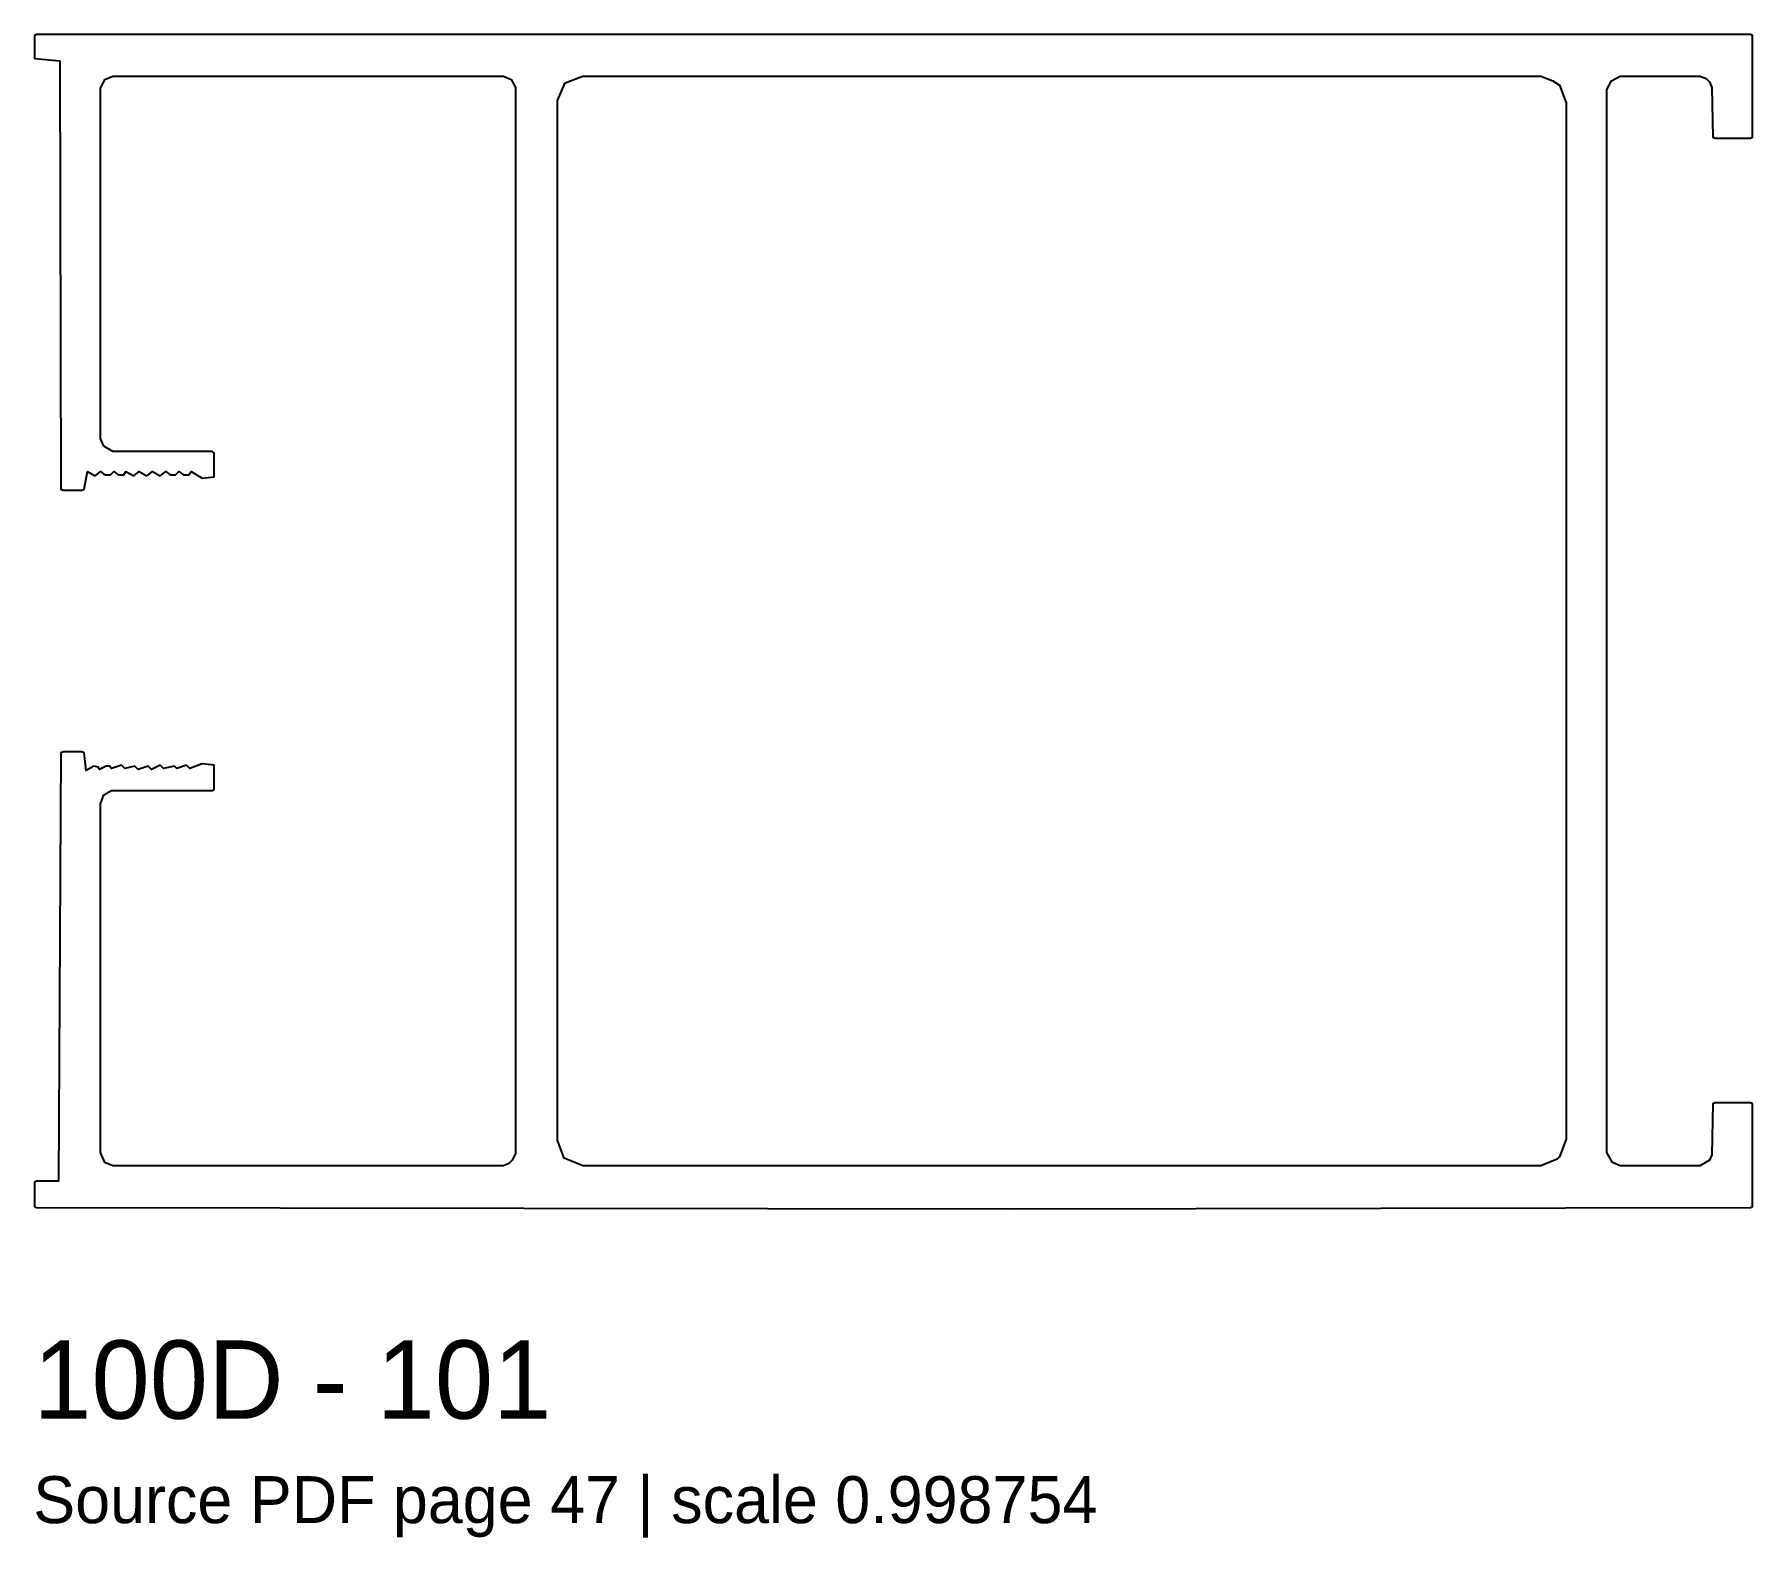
# Model space of a CAD drawing. Header units: millimetres. Extents: x 0 to 65.9, y -12.6 to 45.
import ezdxf

# ---------------------------------------------------------------- set-up
doc = ezdxf.new("R2010")
doc.units = ezdxf.units.MM
doc.layers.add('INFO', color=7, linetype='Continuous')
doc.layers.add('PROFILE', color=7, linetype='Continuous')

msp = doc.modelspace()

# ---------------------------------------------------------------- linework, layer by layer
at = {"layer": 'PROFILE'}
for points in [[(0.042, 44.987), (0.042, 44.099), (1.015, 44.014), (1.057, 27.609), (1.142, 27.567), (1.86, 27.567), (1.945, 27.609), (2.072, 28.286), (2.368, 28.117), (2.579, 28.286), (2.748, 28.159), (2.96, 28.159), (3.086, 28.286), (3.256, 28.159), (3.467, 28.159), (3.552, 28.286), (3.848, 28.117), (4.059, 28.286), (4.355, 28.117), (4.566, 28.286), (4.862, 28.117), (5.074, 28.286), (5.243, 28.159), (5.454, 28.159), (5.581, 28.286), (5.75, 28.159), (5.962, 28.159), (6.046, 28.286), (6.469, 28.032), (6.934, 28.074), (6.934, 29.004), (6.849, 29.047), (3.044, 29.047), (2.706, 29.258), (2.579, 29.554), (2.579, 42.957), (2.748, 43.295), (3.044, 43.422), (18.012, 43.422), (18.308, 43.295), (18.477, 42.999), (18.477, 2.156), (18.35, 1.903), (18.223, 1.776), (18.012, 1.691), (3.044, 1.691), (2.748, 1.818), (2.579, 2.199), (2.579, 15.559), (2.706, 15.898), (3.002, 16.067), (6.849, 16.067), (6.934, 16.109), (6.934, 17.039), (6.469, 17.081), (6.004, 16.912), (5.877, 17.039), (5.496, 16.912), (5.412, 16.997), (4.989, 16.912), (4.862, 17.039), (4.524, 16.87), (4.397, 16.997), (4.017, 16.87), (3.89, 16.997), (3.509, 16.912), (3.382, 17.039), (3.002, 16.912), (2.917, 16.997), (2.791, 16.997), (2.537, 16.87), (2.495, 16.955), (2.325, 16.997), (2.029, 16.828), (1.945, 17.504), (1.86, 17.546), (1.142, 17.546), (1.057, 17.504), (0.972, 1.099), (0.127, 1.099), (0.042, 1.057), (0.042, 0.127), (0.127, 0.085), (37.461, 0.042), (65.789, 0.085), (65.873, 0.127), (65.873, 4.059), (65.789, 4.101), (64.436, 4.101), (64.351, 4.059), (64.309, 2.114), (64.224, 1.903), (63.844, 1.691), (60.8, 1.691), (60.504, 1.818), (60.292, 2.199), (60.292, 42.915), (60.461, 43.253), (60.8, 43.422), (63.844, 43.422), (64.097, 43.338), (64.224, 43.211), (64.309, 42.999), (64.351, 41.097), (64.436, 41.054), (65.789, 41.054), (65.873, 41.097), (65.873, 44.987), (65.789, 45.029), (0.127, 45.029)], [(20.379, 43.168), (21.056, 43.422), (57.755, 43.422), (58.22, 43.253), (58.474, 43.084), (58.728, 42.407), (58.728, 2.706), (58.474, 2.029), (58.39, 1.945), (57.755, 1.691), (21.056, 1.691), (20.337, 1.987), (20.083, 2.664), (20.083, 42.492)]]:
    msp.add_lwpolyline(points, close=True, dxfattribs=at)

# ---------------------------------------------------------------- texts
at = {"layer": 'INFO'}
for s, height, p in [('100D - 101', 3, (0, -8)), ('Source PDF page 47 | scale 0.998754', 1.8, (0, -12))]:
    msp.add_text(s, height=height, dxfattribs=at).set_placement(p)

doc.saveas('drawing.dxf')
